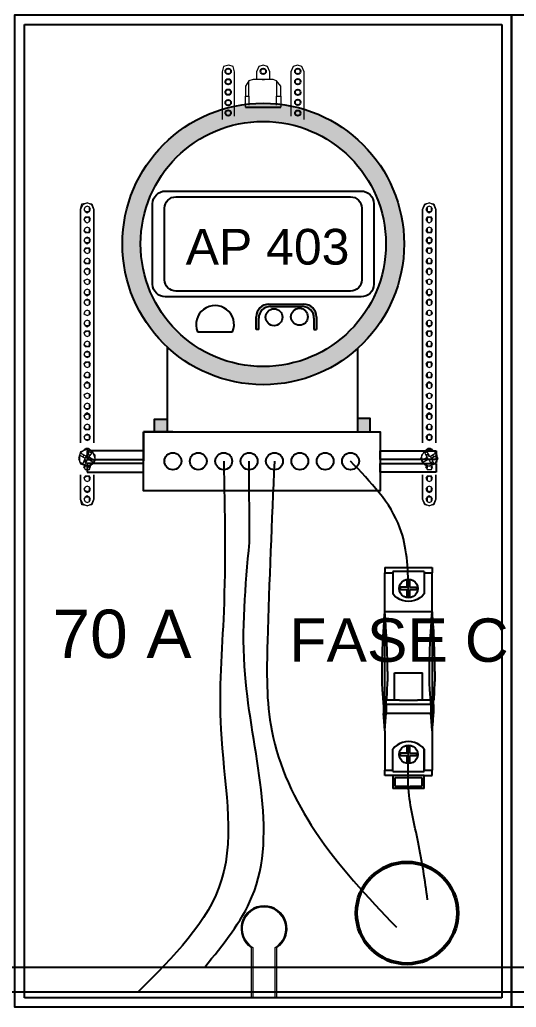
# Model space of a CAD drawing. Header units: millimetres. Extents: x 2991 to 3503, y 2795 to 2987.
# Drawn here: x 3365.52 to 3369.64, y 2879.85 to 2888.04 of the extents above; entities that cross this region are included whole.
import ezdxf

# ---------------------------------------------------------------- set-up
doc = ezdxf.new("R2010")
doc.units = ezdxf.units.MM
doc.linetypes.add('ACAD_ISO02W100', pattern=[15, 12, -3])
doc.layers.add('IND', color=7, linetype='Continuous', lineweight=13)
doc.layers.add('Pranchas', color=3, linetype='Continuous')
doc.styles.get("Standard").update_dxf_attribs({"font": ''})
doc.styles.get('Standard').set_extended_font_data('Arial')

msp = doc.modelspace()

# ---------------------------------------------------------------- hatches: boundary and pattern name
h = msp.add_hatch(color=256)
h.dxf.hatch_style = 1
h.paths.add_polyline_path([(3366.7425, 2884.7291), (3366.6373, 2884.7291), (3366.6373, 2884.624), (3366.7425, 2884.624)])
h.paths.add_polyline_path([(3368.4261, 2884.7328), (3368.3209, 2884.7328), (3368.3209, 2884.624), (3368.4261, 2884.624)])
h.paths.add_polyline_path([(3368.7061, 2886.1812, 1), (3366.3709, 2886.1812, 1)])
h.paths.add_polyline_path([(3366.5218, 2886.1812, -1), (3368.5552, 2886.1812, -1)], flags=16)
h.paths.add_polyline_path([(3368.4555, 2885.8473, -0.414214), (3368.3503, 2885.7422), (3366.7267, 2885.7422, -0.414214), (3366.6215, 2885.8473), (3366.6215, 2886.5151, -0.414214), (3366.7267, 2886.6203), (3368.3503, 2886.6203, -0.414214), (3368.4555, 2886.5151)], flags=0)
h.paths.add_polyline_path([(3368.3557, 2885.8837, -0.414214), (3368.262, 2885.7899), (3366.815, 2885.7899, -0.414214), (3366.7212, 2885.8837), (3366.7212, 2886.4788, -0.414214), (3366.815, 2886.5725), (3368.262, 2886.5725, -0.414214), (3368.3557, 2886.4788)], flags=0)
h.paths.add_polyline_path([(3367.9083, 2885.5773, -1), (3367.7681, 2885.5773, -1)], flags=0)
h.paths.add_polyline_path([(3367.698, 2885.5734, -1), (3367.5578, 2885.5734, -1)], flags=0)
h.paths.add_polyline_path([(3367.285, 2885.4535), (3366.9945, 2885.4535, -1.494135)], flags=0)
h = msp.add_hatch(color=256)
h.dxf.hatch_style = 1
h.paths.add_polyline_path([(3367.9797, 2885.5771, 0.414214), (3367.8746, 2885.6823), (3367.5858, 2885.6823, 0.414214), (3367.4806, 2885.5771), (3367.4806, 2885.472), (3367.5014, 2885.4719), (3367.5014, 2885.5665, -0.414214), (3367.5978, 2885.6629), (3367.8625, 2885.6629, -0.414214), (3367.9589, 2885.5665), (3367.9589, 2885.4719), (3367.9797, 2885.472)])

# ---------------------------------------------------------------- linework, layer by layer
for p, q in [((3365.5597, 2879.9282), (3365.5597, 2888.0017)), ((3365.5597, 2888.0017), (3367.5385, 2888.0017)), ((3367.5385, 2888.0017), (3369.5173, 2888.0017)), ((3369.5173, 2888.0017), (3369.5173, 2879.9282)), ((3367.3916, 2887.3151), (3367.6854, 2887.3151)), ((3367.5858, 2885.6823), (3367.8746, 2885.6823)), ((3367.5978, 2885.6629), (3367.8625, 2885.6629)), ((3367.4806, 2885.472), (3367.4806, 2885.5771)), ((3367.9797, 2885.5771), (3367.9797, 2885.472)), ((3367.5014, 2885.4719), (3367.5014, 2885.5665)), ((3367.9589, 2885.5665), (3367.9589, 2885.4719)), ((3366.9945, 2885.4535), (3367.285, 2885.4535)), ((3367.5014, 2885.4719), (3367.4806, 2885.472)), ((3367.9589, 2885.4719), (3367.9797, 2885.472)), ((3366.7425, 2885.327), (3366.7425, 2884.624)), ((3368.3209, 2885.3146), (3368.3209, 2884.624)), ((3366.79, 2884.624), (3366.5446, 2884.624)), ((3366.5446, 2884.624), (3366.5446, 2884.3812)), ((3366.5446, 2884.4638), (3366.08, 2884.4638)), ((3366.08, 2884.4638), (3366.08, 2884.3936)), ((3366.5446, 2884.3936), (3366.5446, 2884.4638)), ((3368.5079, 2884.4638), (3368.9725, 2884.4638)), ((3368.5079, 2884.3936), (3368.5079, 2884.4638)), ((3368.9725, 2884.4638), (3368.9725, 2884.3936)), ((3366.08, 2884.3936), (3366.08, 2884.3936)), ((3366.08, 2884.3936), (3366.5446, 2884.3936)), ((3366.5446, 2884.3586), (3366.08, 2884.3586)), ((3366.08, 2884.3586), (3366.08, 2884.2885)), ((3366.5446, 2884.2885), (3366.5446, 2884.3586)), ((3368.9725, 2884.3936), (3368.5079, 2884.3936)), ((3368.5079, 2884.3586), (3368.9725, 2884.3586)), ((3368.5079, 2884.2885), (3368.5079, 2884.3586)), ((3368.9725, 2884.3936), (3368.9725, 2884.3936)), ((3368.9725, 2884.3586), (3368.9725, 2884.2885)), ((3366.08, 2884.2885), (3366.08, 2884.2885)), ((3366.08, 2884.2885), (3366.5446, 2884.2885)), ((3368.9725, 2884.2885), (3368.5079, 2884.2885)), ((3368.9725, 2884.2885), (3368.9725, 2884.2885)), ((3368.5465, 2883.4972), (3368.5465, 2883.4535)), ((3368.5465, 2883.4972), (3368.9395, 2883.4972)), ((3368.5465, 2883.4535), (3368.612, 2883.4535)), ((3368.5465, 2883.1282), (3368.5465, 2883.4535)), ((3368.612, 2883.4644), (3368.612, 2883.4535)), ((3368.874, 2883.4644), (3368.612, 2883.4644)), ((3368.612, 2883.4535), (3368.612, 2883.2788)), ((3368.874, 2883.4644), (3368.874, 2883.4535)), ((3368.874, 2883.4535), (3368.9395, 2883.4535)), ((3368.874, 2883.4535), (3368.874, 2883.2788)), ((3368.9395, 2883.4972), (3368.9395, 2883.4535)), ((3368.9395, 2883.1282), (3368.9395, 2883.4535)), ((3368.6692, 2883.3423), (3368.6768, 2883.3607)), ((3368.6768, 2883.3607), (3368.6889, 2883.3765)), ((3368.6889, 2883.3765), (3368.7048, 2883.3887)), ((3368.7048, 2883.3887), (3368.7232, 2883.3963)), ((3368.7232, 2883.3963), (3368.743, 2883.3989)), ((3368.7321, 2883.388), (3368.7539, 2883.388)), ((3368.7321, 2883.3334), (3368.7321, 2883.388)), ((3368.743, 2883.3989), (3368.7628, 2883.3963)), ((3368.7539, 2883.3334), (3368.7539, 2883.388)), ((3368.7628, 2883.3963), (3368.7812, 2883.3887)), ((3368.7812, 2883.3887), (3368.797, 2883.3765)), ((3368.797, 2883.3765), (3368.8092, 2883.3607)), ((3368.8092, 2883.3607), (3368.8168, 2883.3423)), ((3368.629, 2883.2604), (3368.612, 2883.2788)), ((3368.6666, 2883.3225), (3368.6692, 2883.3423)), ((3368.6692, 2883.3027), (3368.6666, 2883.3225)), ((3368.6768, 2883.2843), (3368.6692, 2883.3027)), ((3368.6889, 2883.2685), (3368.6768, 2883.2843)), ((3368.6775, 2883.3116), (3368.6775, 2883.3334)), ((3368.7321, 2883.3334), (3368.6775, 2883.3334)), ((3368.7321, 2883.3116), (3368.6775, 2883.3116)), ((3368.7321, 2883.257), (3368.7321, 2883.3116)), ((3368.7539, 2883.3334), (3368.8085, 2883.3334)), ((3368.8085, 2883.3116), (3368.7539, 2883.3116)), ((3368.7539, 2883.257), (3368.7539, 2883.3116)), ((3368.8092, 2883.2843), (3368.797, 2883.2685)), ((3368.8085, 2883.3334), (3368.8085, 2883.3116)), ((3368.8168, 2883.3027), (3368.8092, 2883.2843)), ((3368.8168, 2883.3423), (3368.8194, 2883.3225)), ((3368.8194, 2883.3225), (3368.8168, 2883.3027)), ((3368.874, 2883.2788), (3368.857, 2883.2604)), ((3368.6485, 2883.2447), (3368.629, 2883.2604)), ((3368.6702, 2883.2322), (3368.6485, 2883.2447)), ((3368.6935, 2883.223), (3368.6702, 2883.2322)), ((3368.7048, 2883.2563), (3368.6889, 2883.2685)), ((3368.718, 2883.2174), (3368.6935, 2883.223)), ((3368.7232, 2883.2487), (3368.7048, 2883.2563)), ((3368.743, 2883.2155), (3368.718, 2883.2174)), ((3368.743, 2883.2461), (3368.7232, 2883.2487)), ((3368.7539, 2883.257), (3368.7321, 2883.257)), ((3368.7628, 2883.2487), (3368.743, 2883.2461)), ((3368.768, 2883.2174), (3368.743, 2883.2155)), ((3368.7812, 2883.2563), (3368.7628, 2883.2487)), ((3368.7924, 2883.223), (3368.768, 2883.2174)), ((3368.797, 2883.2685), (3368.7812, 2883.2563)), ((3368.8157, 2883.2322), (3368.7924, 2883.223)), ((3368.8374, 2883.2447), (3368.8157, 2883.2322)), ((3368.857, 2883.2604), (3368.8374, 2883.2447)), ((3368.5416, 2883.0685), (3368.5465, 2883.1282)), ((3368.9395, 2883.1282), (3368.5465, 2883.1282)), ((3368.5514, 2883.0685), (3368.5465, 2883.1282)), ((3368.5465, 2882.1412), (3368.5465, 2883.1282)), ((3368.9346, 2883.0685), (3368.9395, 2883.1282)), ((3368.9444, 2883.0685), (3368.9395, 2883.1282)), ((3368.9395, 2883.1282), (3368.9395, 2882.1412)), ((3368.5392, 2883.0373), (3368.5384, 2883.0251)), ((3368.5392, 2883.0373), (3368.5398, 2883.0471)), ((3368.5398, 2883.0471), (3368.5416, 2883.0685)), ((3368.5514, 2883.0685), (3368.5531, 2883.0467)), ((3368.5546, 2883.0251), (3368.5531, 2883.0467)), ((3368.9322, 2883.0373), (3368.9314, 2883.0251)), ((3368.9322, 2883.0373), (3368.9328, 2883.0471)), ((3368.9328, 2883.0471), (3368.9346, 2883.0685)), ((3368.9444, 2883.0685), (3368.9461, 2883.0467)), ((3368.9476, 2883.0251), (3368.9461, 2883.0467)), ((3368.5301, 2882.8826), (3368.5343, 2882.9649)), ((3368.5343, 2882.9649), (3368.5371, 2883.0058)), ((3368.5371, 2883.0058), (3368.5384, 2883.0251)), ((3368.5558, 2883.0058), (3368.5546, 2883.0251)), ((3368.5586, 2882.9649), (3368.5558, 2883.0058)), ((3368.5628, 2882.8826), (3368.5586, 2882.9649)), ((3368.9231, 2882.8826), (3368.9274, 2882.9649)), ((3368.9274, 2882.9649), (3368.9301, 2883.0058)), ((3368.9301, 2883.0058), (3368.9314, 2883.0251)), ((3368.9489, 2883.0058), (3368.9476, 2883.0251)), ((3368.9516, 2882.9649), (3368.9489, 2883.0058)), ((3368.9559, 2882.8826), (3368.9516, 2882.9649)), ((3368.5271, 2882.8001), (3368.5301, 2882.8826)), ((3368.5659, 2882.8001), (3368.5628, 2882.8826)), ((3368.9201, 2882.8001), (3368.9231, 2882.8826)), ((3368.9589, 2882.8001), (3368.9559, 2882.8826)), ((3368.5252, 2882.7174), (3368.5271, 2882.8001)), ((3368.5677, 2882.7174), (3368.5659, 2882.8001)), ((3368.9183, 2882.7174), (3368.9201, 2882.8001)), ((3368.9607, 2882.7174), (3368.9589, 2882.8001)), ((3368.5246, 2882.6347), (3368.5252, 2882.7174)), ((3368.5683, 2882.6347), (3368.5677, 2882.7174)), ((3368.9177, 2882.6347), (3368.9183, 2882.7174)), ((3368.9613, 2882.6347), (3368.9607, 2882.7174)), ((3368.5252, 2882.5519), (3368.5246, 2882.6347)), ((3368.5683, 2882.6347), (3368.5677, 2882.5519)), ((3368.6264, 2882.3962), (3368.6264, 2882.6239)), ((3368.6264, 2882.6239), (3368.8592, 2882.6239)), ((3368.8592, 2882.3962), (3368.8592, 2882.6239)), ((3368.9183, 2882.5519), (3368.9177, 2882.6347)), ((3368.9613, 2882.6347), (3368.9607, 2882.5519)), ((3368.5271, 2882.4692), (3368.5252, 2882.5519)), ((3368.5659, 2882.4692), (3368.5677, 2882.5519)), ((3368.9201, 2882.4692), (3368.9183, 2882.5519)), ((3368.9589, 2882.4692), (3368.9607, 2882.5519)), ((3368.5271, 2882.4692), (3368.5297, 2882.3962)), ((3368.5632, 2882.3962), (3368.5659, 2882.4692)), ((3368.9201, 2882.4692), (3368.9228, 2882.3962)), ((3368.9562, 2882.3962), (3368.9589, 2882.4692)), ((3368.5355, 2882.3962), (3368.5297, 2882.3962)), ((3368.5355, 2882.3605), (3368.5355, 2882.3962)), ((3368.5632, 2882.3962), (3368.5574, 2882.3962)), ((3368.5574, 2882.3605), (3368.5574, 2882.3962)), ((3368.6264, 2882.3962), (3368.5632, 2882.3962)), ((3368.6683, 2882.3962), (3368.6264, 2882.3962)), ((3368.6683, 2882.3962), (3368.8169, 2882.3962)), ((3368.8592, 2882.3962), (3368.8169, 2882.3962)), ((3368.9228, 2882.3962), (3368.8592, 2882.3962)), ((3368.9286, 2882.3962), (3368.9228, 2882.3962)), ((3368.9286, 2882.3605), (3368.9286, 2882.3962)), ((3368.9562, 2882.3962), (3368.9504, 2882.3962)), ((3368.9504, 2882.3605), (3368.9504, 2882.3962)), ((3368.5355, 2882.3605), (3368.5355, 2882.2873)), ((3368.9286, 2882.3605), (3368.5574, 2882.3605)), ((3368.5574, 2882.3605), (3368.5574, 2882.2873)), ((3368.9286, 2882.3605), (3368.9286, 2882.2873)), ((3368.9504, 2882.3605), (3368.9504, 2882.2873)), ((3368.5398, 2882.2226), (3368.5355, 2882.2873)), ((3368.5465, 2882.1412), (3368.5398, 2882.2226)), ((3368.5465, 2882.1412), (3368.5531, 2882.2226)), ((3368.5531, 2882.2226), (3368.5574, 2882.2873)), ((3368.9286, 2882.2873), (3368.5574, 2882.2873)), ((3368.9328, 2882.2226), (3368.9286, 2882.2873)), ((3368.9395, 2882.1412), (3368.9328, 2882.2226)), ((3368.9395, 2882.1412), (3368.9461, 2882.2226)), ((3368.9461, 2882.2226), (3368.9504, 2882.2873)), ((3368.5465, 2882.1412), (3368.5465, 2881.8159)), ((3368.9395, 2882.1412), (3368.9395, 2881.8159)), ((3368.718, 2882.052), (3368.6935, 2882.0464)), ((3368.743, 2882.0539), (3368.718, 2882.052)), ((3368.768, 2882.052), (3368.743, 2882.0539)), ((3368.7924, 2882.0464), (3368.768, 2882.052)), ((3368.629, 2882.009), (3368.612, 2881.9905)), ((3368.612, 2881.8159), (3368.612, 2881.9905)), ((3368.612, 2881.8159), (3368.612, 2881.9905)), ((3368.6485, 2882.0246), (3368.629, 2882.009)), ((3368.6702, 2882.0372), (3368.6485, 2882.0246)), ((3368.6666, 2881.9469), (3368.6692, 2881.9667)), ((3368.6692, 2881.9667), (3368.6768, 2881.9851)), ((3368.6935, 2882.0464), (3368.6702, 2882.0372)), ((3368.6768, 2881.9851), (3368.6889, 2882.0009)), ((3368.6889, 2882.0009), (3368.7048, 2882.0131)), ((3368.7048, 2882.0131), (3368.7232, 2882.0207)), ((3368.7232, 2882.0207), (3368.743, 2882.0233)), ((3368.7321, 2881.9578), (3368.7321, 2882.0124)), ((3368.7321, 2882.0124), (3368.7539, 2882.0124)), ((3368.743, 2882.0233), (3368.7628, 2882.0207)), ((3368.7539, 2881.9578), (3368.7539, 2882.0124)), ((3368.7628, 2882.0207), (3368.7812, 2882.0131)), ((3368.7812, 2882.0131), (3368.797, 2882.0009)), ((3368.8157, 2882.0372), (3368.7924, 2882.0464)), ((3368.797, 2882.0009), (3368.8092, 2881.9851)), ((3368.8092, 2881.9851), (3368.8168, 2881.9667)), ((3368.8374, 2882.0246), (3368.8157, 2882.0372)), ((3368.8168, 2881.9667), (3368.8194, 2881.9469)), ((3368.857, 2882.009), (3368.8374, 2882.0246)), ((3368.874, 2881.9905), (3368.857, 2882.009)), ((3368.874, 2881.9905), (3368.874, 2881.8159)), ((3368.874, 2881.8159), (3368.874, 2881.9905)), ((3368.6692, 2881.9271), (3368.6666, 2881.9469)), ((3368.6768, 2881.9087), (3368.6692, 2881.9271)), ((3368.6889, 2881.8928), (3368.6768, 2881.9087)), ((3368.6775, 2881.936), (3368.6775, 2881.9578)), ((3368.7321, 2881.9578), (3368.6775, 2881.9578)), ((3368.7321, 2881.936), (3368.6775, 2881.936)), ((3368.7048, 2881.8807), (3368.6889, 2881.8928)), ((3368.7321, 2881.8814), (3368.7321, 2881.936)), ((3368.7539, 2881.9578), (3368.8085, 2881.9578)), ((3368.8085, 2881.936), (3368.7539, 2881.936)), ((3368.7539, 2881.8814), (3368.7539, 2881.936)), ((3368.797, 2881.8928), (3368.7812, 2881.8807)), ((3368.8092, 2881.9087), (3368.797, 2881.8928)), ((3368.8085, 2881.9578), (3368.8085, 2881.936)), ((3368.8168, 2881.9271), (3368.8092, 2881.9087)), ((3368.8194, 2881.9469), (3368.8168, 2881.9271)), ((3368.5465, 2881.7722), (3368.5465, 2881.8159)), ((3368.5465, 2881.8159), (3368.612, 2881.8159)), ((3368.612, 2881.8049), (3368.612, 2881.8159)), ((3368.612, 2881.8049), (3368.874, 2881.8049)), ((3368.7232, 2881.8731), (3368.7048, 2881.8807)), ((3368.743, 2881.8705), (3368.7232, 2881.8731)), ((3368.7539, 2881.8814), (3368.7321, 2881.8814)), ((3368.7628, 2881.8731), (3368.743, 2881.8705)), ((3368.7812, 2881.8807), (3368.7628, 2881.8731)), ((3368.874, 2881.8159), (3368.9395, 2881.8159)), ((3368.874, 2881.8049), (3368.874, 2881.8159)), ((3368.9395, 2881.7722), (3368.9395, 2881.8159)), ((3368.612, 2881.7722), (3368.5465, 2881.7722)), ((3368.874, 2881.7722), (3368.612, 2881.7722)), ((3368.612, 2881.7722), (3368.612, 2881.663)), ((3368.6309, 2881.7532), (3368.6309, 2881.682)), ((3368.855, 2881.7532), (3368.6309, 2881.7532)), ((3368.855, 2881.682), (3368.855, 2881.7532)), ((3368.874, 2881.7722), (3368.9395, 2881.7722)), ((3368.874, 2881.663), (3368.874, 2881.7722)), ((3368.874, 2881.663), (3368.612, 2881.663)), ((3368.6309, 2881.682), (3368.7321, 2881.682)), ((3368.7324, 2881.6792), (3368.7321, 2881.682)), ((3368.7335, 2881.6765), (3368.7324, 2881.6792)), ((3368.7353, 2881.6743), (3368.7335, 2881.6765)), ((3368.7375, 2881.6725), (3368.7353, 2881.6743)), ((3368.7401, 2881.6714), (3368.7375, 2881.6725)), ((3368.743, 2881.6711), (3368.7401, 2881.6714)), ((3368.7458, 2881.6714), (3368.743, 2881.6711)), ((3368.7484, 2881.6725), (3368.7458, 2881.6714)), ((3368.7507, 2881.6743), (3368.7484, 2881.6725)), ((3368.7524, 2881.6765), (3368.7507, 2881.6743)), ((3368.7535, 2881.6792), (3368.7524, 2881.6765)), ((3368.7539, 2881.682), (3368.7535, 2881.6792)), ((3368.7539, 2881.682), (3368.855, 2881.682)), ((3369.5173, 2879.9282), (3365.5597, 2879.9282))]:
    msp.add_line(p, q)
at = {"color": 5}
for p, q in [((3367.4244, 2883.7046), (3367.421, 2884.3785)), ((3365.323, 2880.1818), (3371.0937, 2880.1818))]:
    msp.add_line(p, q, dxfattribs=at)
at = {"color": 1}
msp.add_line((3364.6918, 2879.9761), (3370.6221, 2879.9761), dxfattribs=at)
for points in [[(3369.5964, 2888.0809), (3369.5964, 2879.849), (3365.4805, 2879.849), (3365.4805, 2888.0809)], [(3373.7124, 2888.0809), (3373.7124, 2879.849), (3369.5964, 2879.849), (3369.5964, 2888.0809)], [(3366.7425, 2884.624), (3366.6373, 2884.624), (3366.6373, 2884.7291), (3366.7425, 2884.7291)], [(3368.3209, 2884.624), (3368.4261, 2884.624), (3368.4261, 2884.7328), (3368.3209, 2884.7328)], [(3366.5446, 2884.624), (3368.5079, 2884.624), (3368.5079, 2884.1331), (3366.5446, 2884.1331)]]:
    msp.add_lwpolyline(points, close=True)
at = {"color": 0, "lineweight": 18}
for points in [[(3367.2998, 2887.2417), (3367.2998, 2887.6089), (3367.2906, 2887.6548), (3367.2539, 2887.664), (3367.208, 2887.6548), (3367.1988, 2887.6089), (3367.1988, 2887.2142)], [(3367.5936, 2887.5446), (3367.5936, 2887.6089), (3367.5752, 2887.6548), (3367.5385, 2887.664), (3367.5018, 2887.6548), (3367.4834, 2887.6089), (3367.4834, 2887.5446)], [(3367.8782, 2887.2142), (3367.8782, 2887.6089), (3367.8598, 2887.6548), (3367.8231, 2887.664), (3367.7864, 2887.6548), (3367.768, 2887.6089), (3367.768, 2887.2417)], [(3367.6486, 2887.5355), (3367.6211, 2887.5446), (3367.4559, 2887.5446), (3367.4191, 2887.5355)], [(3367.4191, 2887.4069), (3367.4191, 2887.5355), (3367.3916, 2887.4896), (3367.3916, 2887.4069)], [(3367.6854, 2887.4069), (3367.6854, 2887.4896), (3367.6486, 2887.5355), (3367.6486, 2887.4069)], [(3367.3916, 2887.3151), (3367.3916, 2887.4069), (3367.4191, 2887.4069), (3367.4191, 2887.3335)], [(3367.6486, 2887.3335), (3367.6486, 2887.4069), (3367.6854, 2887.4069), (3367.6854, 2887.3151)], [(3366.0249, 2884.4485), (3366.0157, 2884.4304)], [(3366.0433, 2884.4119), (3366.0524, 2884.4304)], [(3366.0524, 2884.4762), (3366.0616, 2884.4762), (3366.0616, 2884.4854)], [(3366.1075, 2884.4669), (3366.0892, 2884.4854), (3366.0708, 2884.4854), (3366.0524, 2884.4669)], [(3366.0892, 2884.4762), (3366.0983, 2884.4762), (3366.0983, 2884.4854)], [(3366.0983, 2884.4304), (3366.0892, 2884.4395)], [(3366.0983, 2884.4762), (3366.1075, 2884.4762)], [(3368.9428, 2884.4669), (3368.9245, 2884.4854), (3368.9061, 2884.4854), (3368.8877, 2884.4669)], [(3368.9061, 2884.4395), (3368.8877, 2884.4304)], [(3368.8969, 2884.4854), (3368.8969, 2884.4762), (3368.9061, 2884.4762)], [(3368.9153, 2884.4211), (3368.9061, 2884.4211), (3368.9061, 2884.4304), (3368.9153, 2884.4395)], [(3368.9428, 2884.4762), (3368.9336, 2884.4762), (3368.9336, 2884.4854)], [(3368.9428, 2884.4304), (3368.952, 2884.4119)], [(3368.9796, 2884.4304), (3368.9704, 2884.4485)], [(3366.0524, 2884.3753), (3366.0708, 2884.3661)], [(3366.0708, 2884.4211), (3366.0616, 2884.4027)], [(3366.0616, 2884.3936), (3366.0708, 2884.3845), (3366.0616, 2884.3753), (3366.0616, 2884.3845), (3366.0616, 2884.3753)], [(3366.0892, 2884.3936), (3366.0983, 2884.4119)], [(3366.1075, 2884.4027), (3366.0983, 2884.3845)], [(3366.1351, 2884.3661), (3366.1442, 2884.3845)], [(3368.851, 2884.3845), (3368.8602, 2884.3661)], [(3368.8877, 2884.3845), (3368.8786, 2884.4027)], [(3368.8969, 2884.4119), (3368.9061, 2884.3936)], [(3368.9336, 2884.4027), (3368.9245, 2884.4211)], [(3368.9245, 2884.3661), (3368.9428, 2884.3753)], [(3366.0616, 2884.3386), (3366.0524, 2884.3386), (3366.0616, 2884.311), (3366.0983, 2884.311), (3366.1075, 2884.3386)], [(3366.0983, 2884.3202), (3366.0892, 2884.3386)], [(3366.1075, 2884.3202), (3366.0983, 2884.3386)], [(3368.8877, 2884.3202), (3368.8969, 2884.3386), (3368.8969, 2884.3202)], [(3368.8969, 2884.3386), (3368.8877, 2884.3386), (3368.8969, 2884.311), (3368.9336, 2884.311), (3368.9428, 2884.3386)], [(3368.9336, 2884.3202), (3368.9336, 2884.3386), (3368.9428, 2884.3202)]]:
    msp.add_lwpolyline(points, dxfattribs=at)
for points in [[(3367.5293, 2887.5446), (3367.5477, 2887.5446)], [(3366.1351, 2886.468), (3366.1351, 2884.5312), (3366.1351, 2886.468), (3366.1167, 2886.5047), (3366.08, 2886.5231), (3366.0433, 2886.5047), (3366.0249, 2886.468), (3366.0341, 2886.5139), (3366.08, 2886.5231), (3366.1167, 2886.5139)], [(3366.1075, 2886.468), (3366.0983, 2886.4863), (3366.08, 2886.4955), (3366.0616, 2886.4863), (3366.0524, 2886.468), (3366.0616, 2886.4496), (3366.08, 2886.4404), (3366.0983, 2886.4496)], [(3366.0983, 2886.468), (3366.0983, 2886.4863), (3366.08, 2886.4955), (3366.0616, 2886.4863), (3366.0524, 2886.468), (3366.0616, 2886.4496), (3366.0983, 2886.4496)], [(3368.8602, 2886.468), (3368.8786, 2886.5139), (3368.9153, 2886.5231), (3368.952, 2886.5139), (3368.9704, 2886.468), (3368.952, 2886.5047), (3368.9153, 2886.5231), (3368.8786, 2886.5047)], [(3368.9428, 2886.468), (3368.9336, 2886.4863), (3368.9153, 2886.4955), (3368.8969, 2886.4863), (3368.8877, 2886.468), (3368.8969, 2886.4496), (3368.9153, 2886.4404), (3368.9336, 2886.4496)], [(3368.9336, 2886.468), (3368.9336, 2886.4863), (3368.9153, 2886.4955), (3368.8969, 2886.4863), (3368.8969, 2886.4496), (3368.9336, 2886.4496)], [(3366.0249, 2884.5312), (3366.0249, 2886.468)], [(3366.1075, 2886.3854), (3366.0983, 2886.4037), (3366.0616, 2886.4037), (3366.0524, 2886.3854), (3366.0616, 2886.367), (3366.08, 2886.3578), (3366.0983, 2886.367)], [(3366.0983, 2886.3854), (3366.0983, 2886.3945), (3366.08, 2886.4037), (3366.0616, 2886.3945), (3366.0524, 2886.3854), (3366.0616, 2886.367), (3366.08, 2886.3578), (3366.0983, 2886.367)], [(3368.8602, 2884.5312), (3368.8602, 2886.468)], [(3368.9428, 2886.3854), (3368.9336, 2886.4037), (3368.8969, 2886.4037), (3368.8877, 2886.3854), (3368.8969, 2886.367), (3368.9153, 2886.3578), (3368.9336, 2886.367)], [(3368.9336, 2886.3854), (3368.9336, 2886.3945), (3368.9153, 2886.4037), (3368.8969, 2886.3945), (3368.8969, 2886.367), (3368.9153, 2886.3578), (3368.9336, 2886.367)], [(3368.9704, 2886.468), (3368.9704, 2884.5312)], [(3366.1075, 2886.2936), (3366.0983, 2886.3119), (3366.08, 2886.3211), (3366.0616, 2886.3119), (3366.0524, 2886.2936), (3366.0616, 2886.2752), (3366.0983, 2886.2752)], [(3366.0983, 2886.2936), (3366.0983, 2886.3119), (3366.08, 2886.3211), (3366.0616, 2886.3119), (3366.0524, 2886.2936), (3366.0616, 2886.2844), (3366.08, 2886.2752), (3366.0983, 2886.2844)], [(3368.9428, 2886.2936), (3368.9336, 2886.3119), (3368.9153, 2886.3211), (3368.8969, 2886.3119), (3368.8877, 2886.2936), (3368.8969, 2886.2752), (3368.9336, 2886.2752)], [(3368.9336, 2886.2936), (3368.9336, 2886.3119), (3368.9153, 2886.3211), (3368.8969, 2886.3119), (3368.8969, 2886.2844), (3368.9153, 2886.2752), (3368.9336, 2886.2844)], [(3366.1075, 2886.2109), (3366.0983, 2886.2293), (3366.08, 2886.2385), (3366.0616, 2886.2293), (3366.0524, 2886.2109), (3366.0616, 2886.1926), (3366.08, 2886.1834), (3366.0983, 2886.1926)], [(3366.0983, 2886.2109), (3366.0983, 2886.2293), (3366.0616, 2886.2293), (3366.0524, 2886.2109), (3366.0616, 2886.1926), (3366.0983, 2886.1926)], [(3368.9428, 2886.2109), (3368.9336, 2886.2293), (3368.9153, 2886.2385), (3368.8969, 2886.2293), (3368.8877, 2886.2109), (3368.8969, 2886.1926), (3368.9153, 2886.1834), (3368.9336, 2886.1926)], [(3368.9336, 2886.2109), (3368.9336, 2886.2293), (3368.8969, 2886.2293), (3368.8969, 2886.1926), (3368.9336, 2886.1926)], [(3366.1075, 2886.1283), (3366.0983, 2886.1467), (3366.0616, 2886.1467), (3366.0524, 2886.1283), (3366.0616, 2886.1099), (3366.08, 2886.1008), (3366.0983, 2886.1099)], [(3366.0983, 2886.1283), (3366.0983, 2886.1375), (3366.08, 2886.1467), (3366.0616, 2886.1375), (3366.0524, 2886.1283), (3366.0616, 2886.1099), (3366.08, 2886.1008), (3366.0983, 2886.1099)], [(3368.9428, 2886.1283), (3368.9336, 2886.1467), (3368.8969, 2886.1467), (3368.8877, 2886.1283), (3368.8969, 2886.1099), (3368.9153, 2886.1008), (3368.9336, 2886.1099)], [(3368.9336, 2886.1283), (3368.9336, 2886.1375), (3368.9153, 2886.1467), (3368.8969, 2886.1375), (3368.8969, 2886.1099), (3368.9153, 2886.1008), (3368.9336, 2886.1099)], [(3366.0983, 2886.0366), (3366.0983, 2886.055), (3366.08, 2886.064), (3366.0616, 2886.055), (3366.0524, 2886.0366), (3366.0616, 2886.0273), (3366.08, 2886.0181), (3366.0983, 2886.0273)], [(3366.1075, 2886.0366), (3366.0983, 2886.055), (3366.08, 2886.064), (3366.0616, 2886.055), (3366.0524, 2886.0366), (3366.0616, 2886.0181), (3366.0983, 2886.0181)], [(3368.9428, 2886.0366), (3368.9336, 2886.055), (3368.9153, 2886.064), (3368.8969, 2886.055), (3368.8877, 2886.0366), (3368.8969, 2886.0181), (3368.9336, 2886.0181)], [(3368.9336, 2886.0366), (3368.9336, 2886.055), (3368.9153, 2886.064), (3368.8969, 2886.055), (3368.8969, 2886.0273), (3368.9153, 2886.0181), (3368.9336, 2886.0273)], [(3366.1075, 2885.954), (3366.0983, 2885.9722), (3366.08, 2885.9815), (3366.0616, 2885.9722), (3366.0524, 2885.954), (3366.0616, 2885.9356), (3366.08, 2885.9264), (3366.0983, 2885.9356)], [(3368.9428, 2885.954), (3368.9336, 2885.9722), (3368.9153, 2885.9815), (3368.8969, 2885.9722), (3368.8877, 2885.954), (3368.8969, 2885.9356), (3368.9153, 2885.9264), (3368.9336, 2885.9356)], [(3366.0983, 2885.954), (3366.0983, 2885.9722), (3366.0616, 2885.9722), (3366.0524, 2885.954), (3366.0616, 2885.9356), (3366.08, 2885.9264), (3366.0983, 2885.9356)], [(3368.9336, 2885.954), (3368.9336, 2885.9722), (3368.8969, 2885.9722), (3368.8969, 2885.9356), (3368.9153, 2885.9264), (3368.9336, 2885.9356)], [(3366.1075, 2885.8713), (3366.0983, 2885.8805), (3366.08, 2885.8897), (3366.0616, 2885.8805), (3366.0524, 2885.8713), (3366.0616, 2885.853), (3366.08, 2885.8438), (3366.0983, 2885.853)], [(3366.0983, 2885.8713), (3366.0983, 2885.8805), (3366.08, 2885.8897), (3366.0616, 2885.8805), (3366.0524, 2885.8713), (3366.0616, 2885.853), (3366.08, 2885.8438), (3366.0983, 2885.853)], [(3368.9428, 2885.8713), (3368.9336, 2885.8805), (3368.9153, 2885.8897), (3368.8969, 2885.8805), (3368.8877, 2885.8713), (3368.8969, 2885.853), (3368.9153, 2885.8438), (3368.9336, 2885.853)], [(3368.9336, 2885.8713), (3368.9336, 2885.8805), (3368.9153, 2885.8897), (3368.8969, 2885.8805), (3368.8969, 2885.853), (3368.9153, 2885.8438), (3368.9336, 2885.853)], [(3366.1075, 2885.7795), (3366.0983, 2885.7979), (3366.08, 2885.8071), (3366.0616, 2885.7979), (3366.0524, 2885.7795), (3366.0616, 2885.7612), (3366.08, 2885.752), (3366.0983, 2885.7612)], [(3366.0983, 2885.7795), (3366.0983, 2885.7979), (3366.08, 2885.8071), (3366.0616, 2885.7979), (3366.0524, 2885.7795), (3366.0616, 2885.7612), (3366.0983, 2885.7612)], [(3368.9428, 2885.7795), (3368.9336, 2885.7979), (3368.9153, 2885.8071), (3368.8969, 2885.7979), (3368.8877, 2885.7795), (3368.8969, 2885.7612), (3368.9153, 2885.752), (3368.9336, 2885.7612)], [(3368.9336, 2885.7795), (3368.9336, 2885.7979), (3368.9153, 2885.8071), (3368.8969, 2885.7979), (3368.8969, 2885.7612), (3368.9336, 2885.7612)], [(3366.1075, 2885.6969), (3366.0983, 2885.7153), (3366.08, 2885.7245), (3366.0616, 2885.7153), (3366.0524, 2885.6969), (3366.0616, 2885.6785), (3366.08, 2885.6694), (3366.0983, 2885.6785)], [(3366.0983, 2885.6969), (3366.0983, 2885.7153), (3366.0616, 2885.7153), (3366.0524, 2885.6969), (3366.0616, 2885.6785), (3366.08, 2885.6694), (3366.0983, 2885.6785)], [(3368.9428, 2885.6969), (3368.9336, 2885.7153), (3368.9153, 2885.7245), (3368.8969, 2885.7153), (3368.8877, 2885.6969), (3368.8969, 2885.6785), (3368.9153, 2885.6694), (3368.9336, 2885.6785)], [(3368.9336, 2885.6969), (3368.9336, 2885.7153), (3368.8969, 2885.7153), (3368.8969, 2885.6785), (3368.9153, 2885.6694), (3368.9336, 2885.6785)], [(3366.0983, 2885.6051), (3366.0983, 2885.6235), (3366.08, 2885.6326), (3366.0616, 2885.6235), (3366.0524, 2885.6051), (3366.0616, 2885.5959), (3366.08, 2885.5867), (3366.0983, 2885.5959)], [(3366.1075, 2885.6051), (3366.0983, 2885.6235), (3366.08, 2885.6326), (3366.0616, 2885.6235), (3366.0524, 2885.6051), (3366.0616, 2885.5959), (3366.08, 2885.5867), (3366.0983, 2885.5959)], [(3368.9428, 2885.6051), (3368.9336, 2885.6235), (3368.9153, 2885.6326), (3368.8969, 2885.6235), (3368.8877, 2885.6051), (3368.8969, 2885.5959), (3368.9153, 2885.5867), (3368.9336, 2885.5959)], [(3368.9336, 2885.6051), (3368.9336, 2885.6235), (3368.9153, 2885.6326), (3368.8969, 2885.6235), (3368.8969, 2885.5959), (3368.9153, 2885.5867), (3368.9336, 2885.5959)], [(3366.0983, 2885.5225), (3366.0983, 2885.5408), (3366.08, 2885.55), (3366.0616, 2885.5408), (3366.0524, 2885.5225), (3366.0616, 2885.5041), (3366.0983, 2885.5041)], [(3366.1075, 2885.5225), (3366.0983, 2885.5408), (3366.08, 2885.55), (3366.0616, 2885.5408), (3366.0524, 2885.5225), (3366.0616, 2885.5041), (3366.08, 2885.4949), (3366.0983, 2885.5041)], [(3368.9428, 2885.5225), (3368.9336, 2885.5408), (3368.9153, 2885.55), (3368.8969, 2885.5408), (3368.8877, 2885.5225), (3368.8969, 2885.5041), (3368.9153, 2885.4949), (3368.9336, 2885.5041)], [(3368.9336, 2885.5225), (3368.9336, 2885.5408), (3368.9153, 2885.55), (3368.8969, 2885.5408), (3368.8969, 2885.5041), (3368.9336, 2885.5041)], [(3366.0983, 2885.4399), (3366.0983, 2885.449), (3366.08, 2885.4582), (3366.0616, 2885.449), (3366.0524, 2885.4399), (3366.0616, 2885.4215), (3366.08, 2885.4123), (3366.0983, 2885.4215)], [(3366.1075, 2885.4399), (3366.0983, 2885.4582), (3366.0616, 2885.4582), (3366.0524, 2885.4399), (3366.0616, 2885.4215), (3366.08, 2885.4123), (3366.0983, 2885.4215)], [(3368.9428, 2885.4399), (3368.9336, 2885.4582), (3368.8969, 2885.4582), (3368.8877, 2885.4399), (3368.8969, 2885.4215), (3368.9153, 2885.4123), (3368.9336, 2885.4215)], [(3368.9336, 2885.4399), (3368.9336, 2885.449), (3368.9153, 2885.4582), (3368.8969, 2885.449), (3368.8969, 2885.4215), (3368.9153, 2885.4123), (3368.9336, 2885.4215)], [(3366.0983, 2885.348), (3366.0983, 2885.3664), (3366.08, 2885.3756), (3366.0616, 2885.3664), (3366.0524, 2885.348), (3366.0616, 2885.3389), (3366.08, 2885.3297), (3366.0983, 2885.3389)], [(3366.1075, 2885.348), (3366.0983, 2885.3664), (3366.08, 2885.3756), (3366.0616, 2885.3664), (3366.0524, 2885.348), (3366.0616, 2885.3297), (3366.0983, 2885.3297)], [(3368.9428, 2885.348), (3368.9336, 2885.3664), (3368.9153, 2885.3756), (3368.8969, 2885.3664), (3368.8877, 2885.348), (3368.8969, 2885.3297), (3368.9336, 2885.3297)], [(3368.9336, 2885.348), (3368.9336, 2885.3664), (3368.9153, 2885.3756), (3368.8969, 2885.3664), (3368.8969, 2885.3389), (3368.9153, 2885.3297), (3368.9336, 2885.3389)], [(3366.1075, 2885.2654), (3366.0983, 2885.2838), (3366.08, 2885.293), (3366.0616, 2885.2838), (3366.0524, 2885.2654), (3366.0616, 2885.2471), (3366.08, 2885.238), (3366.0983, 2885.2471)], [(3366.0983, 2885.2654), (3366.0983, 2885.2838), (3366.0616, 2885.2838), (3366.0524, 2885.2654), (3366.0616, 2885.2471), (3366.0983, 2885.2471)], [(3368.9428, 2885.2654), (3368.9336, 2885.2838), (3368.9153, 2885.293), (3368.8969, 2885.2838), (3368.8877, 2885.2654), (3368.8969, 2885.2471), (3368.9153, 2885.238), (3368.9336, 2885.2471)], [(3368.9336, 2885.2654), (3368.9336, 2885.2838), (3368.8969, 2885.2838), (3368.8969, 2885.2471), (3368.9336, 2885.2471)], [(3366.0983, 2885.183), (3366.0983, 2885.1922), (3366.08, 2885.2013), (3366.0616, 2885.1922), (3366.0524, 2885.183), (3366.0616, 2885.1646), (3366.08, 2885.1554), (3366.0983, 2885.1646)], [(3366.1075, 2885.183), (3366.0983, 2885.2013), (3366.0616, 2885.2013), (3366.0524, 2885.183), (3366.0616, 2885.1646), (3366.08, 2885.1554), (3366.0983, 2885.1646)], [(3368.9428, 2885.183), (3368.9336, 2885.2013), (3368.8969, 2885.2013), (3368.8877, 2885.183), (3368.8969, 2885.1646), (3368.9153, 2885.1554), (3368.9336, 2885.1646)], [(3368.9336, 2885.183), (3368.9336, 2885.1922), (3368.9153, 2885.2013), (3368.8969, 2885.1922), (3368.8969, 2885.1646), (3368.9153, 2885.1554), (3368.9336, 2885.1646)], [(3366.1075, 2885.0912), (3366.0983, 2885.1095), (3366.08, 2885.1187), (3366.0616, 2885.1095), (3366.0524, 2885.0912), (3366.0616, 2885.0728), (3366.0983, 2885.0728)], [(3366.0983, 2885.0912), (3366.0983, 2885.1095), (3366.08, 2885.1187), (3366.0616, 2885.1095), (3366.0524, 2885.0912), (3366.0616, 2885.082), (3366.08, 2885.0728), (3366.0983, 2885.082)], [(3368.9428, 2885.0912), (3368.9336, 2885.1095), (3368.9153, 2885.1187), (3368.8969, 2885.1095), (3368.8877, 2885.0912), (3368.8969, 2885.0728), (3368.9336, 2885.0728)], [(3368.9336, 2885.0912), (3368.9336, 2885.1095), (3368.9153, 2885.1187), (3368.8969, 2885.1095), (3368.8969, 2885.082), (3368.9153, 2885.0728), (3368.9336, 2885.082)], [(3366.1075, 2885.0086), (3366.0983, 2885.0269), (3366.08, 2885.0361), (3366.0616, 2885.0269), (3366.0524, 2885.0086), (3366.0616, 2884.9902), (3366.08, 2884.981), (3366.0983, 2884.9902)], [(3366.0983, 2885.0086), (3366.0983, 2885.0269), (3366.0616, 2885.0269), (3366.0524, 2885.0086), (3366.0616, 2884.9902), (3366.08, 2884.981), (3366.0983, 2884.9902)], [(3368.9428, 2885.0086), (3368.9336, 2885.0269), (3368.9153, 2885.0361), (3368.8969, 2885.0269), (3368.8877, 2885.0086), (3368.8969, 2884.9902), (3368.9153, 2884.981), (3368.9336, 2884.9902)], [(3368.9336, 2885.0086), (3368.9336, 2885.0269), (3368.8969, 2885.0269), (3368.8969, 2884.9902), (3368.9153, 2884.981), (3368.9336, 2884.9902)], [(3366.0983, 2884.9259), (3366.0983, 2884.9351), (3366.08, 2884.9443), (3366.0616, 2884.9351), (3366.0524, 2884.9259), (3366.0616, 2884.9076), (3366.08, 2884.8984), (3366.0983, 2884.9076)], [(3366.1075, 2884.9259), (3366.0983, 2884.9351), (3366.08, 2884.9443), (3366.0616, 2884.9351), (3366.0524, 2884.9259), (3366.0616, 2884.9076), (3366.08, 2884.8984), (3366.0983, 2884.9076)], [(3368.9428, 2884.9259), (3368.9336, 2884.9351), (3368.9153, 2884.9443), (3368.8969, 2884.9351), (3368.8877, 2884.9259), (3368.8969, 2884.9076), (3368.9153, 2884.8984), (3368.9336, 2884.9076)], [(3368.9336, 2884.9259), (3368.9336, 2884.9351), (3368.9153, 2884.9443), (3368.8969, 2884.9351), (3368.8969, 2884.9076), (3368.9153, 2884.8984), (3368.9336, 2884.9076)], [(3366.0983, 2884.8341), (3366.0983, 2884.8525), (3366.08, 2884.8617), (3366.0616, 2884.8525), (3366.0524, 2884.8341), (3366.0616, 2884.8158), (3366.0983, 2884.8158)], [(3366.1075, 2884.8341), (3366.0983, 2884.8525), (3366.08, 2884.8617), (3366.0616, 2884.8525), (3366.0524, 2884.8341), (3366.0616, 2884.8158), (3366.08, 2884.8066), (3366.0983, 2884.8158)], [(3368.9428, 2884.8341), (3368.9336, 2884.8525), (3368.9153, 2884.8617), (3368.8969, 2884.8525), (3368.8877, 2884.8341), (3368.8969, 2884.8158), (3368.9153, 2884.8066), (3368.9336, 2884.8158)], [(3368.9336, 2884.8341), (3368.9336, 2884.8525), (3368.9153, 2884.8617), (3368.8969, 2884.8525), (3368.8969, 2884.8158), (3368.9336, 2884.8158)], [(3366.1075, 2884.7515), (3366.0983, 2884.7699), (3366.08, 2884.779), (3366.0616, 2884.7699), (3366.0524, 2884.7515), (3366.0616, 2884.7331), (3366.08, 2884.724), (3366.0983, 2884.7331)], [(3366.0983, 2884.7515), (3366.0983, 2884.7607), (3366.08, 2884.7699), (3366.0616, 2884.7607), (3366.0524, 2884.7515), (3366.0616, 2884.7331), (3366.08, 2884.724), (3366.0983, 2884.7331)], [(3368.9428, 2884.7515), (3368.9336, 2884.7699), (3368.9153, 2884.779), (3368.8969, 2884.7699), (3368.8877, 2884.7515), (3368.8969, 2884.7331), (3368.9153, 2884.724), (3368.9336, 2884.7331)], [(3368.9336, 2884.7515), (3368.9336, 2884.7607), (3368.9153, 2884.7699), (3368.8969, 2884.7607), (3368.8969, 2884.7331), (3368.9153, 2884.724), (3368.9336, 2884.7331)], [(3366.1075, 2884.6597), (3366.0983, 2884.6781), (3366.08, 2884.6872), (3366.0616, 2884.6781), (3366.0524, 2884.6597), (3366.0616, 2884.6413), (3366.0983, 2884.6413)], [(3366.0983, 2884.6597), (3366.0983, 2884.6781), (3366.08, 2884.6872), (3366.0616, 2884.6781), (3366.0524, 2884.6597), (3366.0616, 2884.6505), (3366.08, 2884.6413), (3366.0983, 2884.6505)], [(3368.9428, 2884.6597), (3368.9336, 2884.6781), (3368.9153, 2884.6872), (3368.8969, 2884.6781), (3368.8877, 2884.6597), (3368.8969, 2884.6413), (3368.9336, 2884.6413)], [(3368.9336, 2884.6597), (3368.9336, 2884.6781), (3368.9153, 2884.6872), (3368.8969, 2884.6781), (3368.8969, 2884.6505), (3368.9153, 2884.6413), (3368.9336, 2884.6505)], [(3366.1075, 2884.5771), (3366.0983, 2884.5954), (3366.08, 2884.6046), (3366.0616, 2884.5954), (3366.0524, 2884.5771), (3366.0616, 2884.5587), (3366.08, 2884.5495), (3366.0983, 2884.5587)], [(3366.0983, 2884.5771), (3366.0983, 2884.5954), (3366.0616, 2884.5954), (3366.0524, 2884.5771), (3366.0616, 2884.5587), (3366.0983, 2884.5587)], [(3368.9428, 2884.5771), (3368.9336, 2884.5954), (3368.9153, 2884.6046), (3368.8969, 2884.5954), (3368.8877, 2884.5771), (3368.8969, 2884.5587), (3368.9153, 2884.5495), (3368.9336, 2884.5587)], [(3368.9336, 2884.5771), (3368.9336, 2884.5954), (3368.8969, 2884.5954), (3368.8969, 2884.5587), (3368.9336, 2884.5587)], [(3366.1442, 2884.4027), (3366.1259, 2884.4577), (3366.08, 2884.4762), (3366.0249, 2884.4577), (3366.0065, 2884.4027), (3366.0249, 2884.3569), (3366.08, 2884.3386), (3366.1259, 2884.3569)], [(3366.08, 2884.3936), (3366.0616, 2884.3477), (3366.0433, 2884.3569), (3366.0616, 2884.4027), (3366.0157, 2884.4304), (3366.0157, 2884.3753), (3366.0524, 2884.3477), (3366.0983, 2884.3386), (3366.1351, 2884.3661), (3366.0892, 2884.3936)], [(3366.0983, 2884.4119), (3366.1442, 2884.3845), (3366.1442, 2884.4304), (3366.1075, 2884.4669), (3366.0616, 2884.4762), (3366.0249, 2884.4485), (3366.0708, 2884.4211), (3366.0983, 2884.4577), (3366.1167, 2884.4485), (3366.0892, 2884.4119)], [(3368.9887, 2884.4027), (3368.9612, 2884.4577), (3368.9153, 2884.4762), (3368.8694, 2884.4577), (3368.8418, 2884.4027), (3368.8694, 2884.3569), (3368.9153, 2884.3386), (3368.9612, 2884.3569)], [(3368.851, 2884.3845), (3368.8969, 2884.4119), (3368.8786, 2884.4485), (3368.8969, 2884.4577), (3368.9153, 2884.4211), (3368.9245, 2884.4211), (3368.9704, 2884.4485), (3368.9336, 2884.4762), (3368.8877, 2884.4669), (3368.851, 2884.4304)], [(3368.9061, 2884.3936), (3368.8602, 2884.3661), (3368.8969, 2884.3386), (3368.9428, 2884.3477), (3368.9796, 2884.3753), (3368.9796, 2884.4304), (3368.9336, 2884.4027), (3368.952, 2884.3569), (3368.9336, 2884.3477), (3368.9153, 2884.3936)], [(3368.9153, 2884.4304), (3368.9061, 2884.4304)], [(3366.0249, 2884.0631), (3366.0249, 2884.2651)], [(3366.0524, 2884.3202), (3366.0616, 2884.3386)], [(3366.1351, 2884.2651), (3366.1351, 2884.0631)], [(3368.8602, 2884.0631), (3368.8602, 2884.2651)], [(3368.9704, 2884.0631), (3368.952, 2884.0172), (3368.9153, 2884.0081), (3368.8786, 2884.0172), (3368.8602, 2884.0631), (3368.8786, 2884.0264), (3368.9153, 2884.0081), (3368.952, 2884.0264), (3368.9704, 2884.0631), (3368.9704, 2884.2651)], [(3366.1075, 2884.2376), (3366.0983, 2884.2559), (3366.0616, 2884.2559), (3366.0524, 2884.2376), (3366.0616, 2884.2192), (3366.08, 2884.21), (3366.0983, 2884.2192)], [(3366.0983, 2884.2376), (3366.0983, 2884.2468), (3366.08, 2884.2559), (3366.0616, 2884.2468), (3366.0524, 2884.2376), (3366.0616, 2884.2192), (3366.08, 2884.21), (3366.0983, 2884.2192)], [(3368.9428, 2884.2376), (3368.9336, 2884.2559), (3368.8969, 2884.2559), (3368.8877, 2884.2376), (3368.8969, 2884.2192), (3368.9153, 2884.21), (3368.9336, 2884.2192)], [(3368.9336, 2884.2376), (3368.9336, 2884.2468), (3368.9153, 2884.2559), (3368.8969, 2884.2468), (3368.8969, 2884.2192), (3368.9153, 2884.21), (3368.9336, 2884.2192)], [(3366.0983, 2884.1458), (3366.0983, 2884.1641), (3366.08, 2884.1733), (3366.0616, 2884.1641), (3366.0524, 2884.1458), (3366.0616, 2884.1366), (3366.08, 2884.1274), (3366.0983, 2884.1366)], [(3366.1075, 2884.1458), (3366.0983, 2884.1641), (3366.08, 2884.1733), (3366.0616, 2884.1641), (3366.0524, 2884.1458), (3366.0616, 2884.1274), (3366.08, 2884.1182), (3366.0983, 2884.1274)], [(3368.9428, 2884.1458), (3368.9336, 2884.1641), (3368.9153, 2884.1733), (3368.8969, 2884.1641), (3368.8877, 2884.1458), (3368.8969, 2884.1274), (3368.9153, 2884.1182), (3368.9336, 2884.1274)], [(3368.9336, 2884.1458), (3368.9336, 2884.1641), (3368.9153, 2884.1733), (3368.8969, 2884.1641), (3368.8969, 2884.1366), (3368.9153, 2884.1274), (3368.9336, 2884.1366)], [(3366.1351, 2884.0631), (3366.1167, 2884.0172), (3366.08, 2884.0081), (3366.0341, 2884.0172), (3366.0249, 2884.0631), (3366.0433, 2884.0264), (3366.08, 2884.0081), (3366.1167, 2884.0264)], [(3366.1075, 2884.0631), (3366.0983, 2884.0815), (3366.08, 2884.0907), (3366.0616, 2884.0815), (3366.0524, 2884.0631), (3366.0616, 2884.0448), (3366.08, 2884.0356), (3366.0983, 2884.0448)], [(3366.0983, 2884.0631), (3366.0983, 2884.0815), (3366.0616, 2884.0815), (3366.0524, 2884.0631), (3366.0616, 2884.0448), (3366.08, 2884.0356), (3366.0983, 2884.0448)], [(3368.9428, 2884.0631), (3368.9336, 2884.0815), (3368.9153, 2884.0907), (3368.8969, 2884.0815), (3368.8877, 2884.0631), (3368.8969, 2884.0448), (3368.9153, 2884.0356), (3368.9336, 2884.0448)], [(3368.9336, 2884.0631), (3368.9336, 2884.0815), (3368.8969, 2884.0815), (3368.8969, 2884.0448), (3368.9153, 2884.0356), (3368.9336, 2884.0448)]]:
    msp.add_lwpolyline(points, close=True, dxfattribs=at)
for points in [[(3366.7267, 2886.6203), (3368.3503, 2886.6203, -0.414214), (3368.4555, 2886.5151), (3368.4555, 2885.8473, -0.414214), (3368.3503, 2885.7422), (3366.7267, 2885.7422, -0.414214), (3366.6215, 2885.8473), (3366.6215, 2886.5151, -0.414214)], [(3366.7267, 2886.6203), (3368.3503, 2886.6203, -0.414214), (3368.4555, 2886.5151), (3368.4555, 2885.8473, -0.414214), (3368.3503, 2885.7422), (3366.7267, 2885.7422, -0.414214), (3366.6215, 2885.8473), (3366.6215, 2886.5151, -0.414214)], [(3366.815, 2886.5725), (3368.262, 2886.5725, -0.414214), (3368.3557, 2886.4788), (3368.3557, 2885.8837, -0.414214), (3368.262, 2885.7899), (3366.815, 2885.7899, -0.414214), (3366.7212, 2885.8837), (3366.7212, 2886.4788, -0.414214)]]:
    msp.add_lwpolyline(points, format="xyb", close=True)
for points in [[(3366.5446, 2884.3785), (3366.5446, 2884.3812)], [(3366.7199, 2884.3812), (3366.7199, 2884.3785)]]:
    msp.add_lwpolyline(points)
at = {"lineweight": 18}
msp.add_lwpolyline([(3367.649, 2880.3438), (3367.649, 2879.9282), (3369.5173, 2879.9282), (3367.6375, 2879.9282), (3367.6375, 2880.3438, 3.647882), (3367.4528, 2880.3438), (3367.4528, 2879.9282), (3365.5597, 2879.9282), (3367.4412, 2879.9282), (3367.4412, 2880.3438)], format="xyb", dxfattribs=at)
for centre, radius in [((3367.248, 2887.6136), 0.0229), ((3367.5384, 2887.6136), 0.0229), ((3367.8248, 2887.6136), 0.0229), ((3367.248, 2887.5267), 0.0229), ((3367.8248, 2887.5277), 0.0229), ((3367.248, 2887.4408), 0.0229), ((3367.8248, 2887.4387), 0.0229), ((3367.248, 2887.3533), 0.0229), ((3367.8248, 2887.3564), 0.0229), ((3367.5385, 2886.1812), 1.1676), ((3367.248, 2887.2684), 0.0229), ((3367.8248, 2887.2668), 0.0229), ((3367.5385, 2886.1812), 1.0167), ((3367.6279, 2885.5734), 0.0701), ((3367.8382, 2885.5773), 0.0701), ((3366.79, 2884.3785), 0.0701), ((3367.0003, 2884.3785), 0.0701), ((3367.2107, 2884.3785), 0.0701), ((3367.421, 2884.3785), 0.0701), ((3367.6314, 2884.3785), 0.0701), ((3367.8417, 2884.3785), 0.0701), ((3368.0521, 2884.3785), 0.0701), ((3368.2624, 2884.3785), 0.0701)]:
    msp.add_circle(centre, radius)
at = {"linetype": 'ACAD_ISO02W100', "lineweight": 50}
msp.add_circle((3368.7306, 2880.6307), 0.4203, dxfattribs=at)
for centre, radius, start, end in [((3367.1397, 2885.5134), 0.1571, 337.58751, 202.41249), ((3367.5858, 2885.5771), 0.1052, 90, 180), ((3367.5978, 2885.5665), 0.0964, 90, 180), ((3367.8625, 2885.5665), 0.0964, 0, 90), ((3367.8746, 2885.5771), 0.1052, 0, 90), ((3367.5451, 2880.5006), 0.1881, 303.53818, 236.46182)]:
    msp.add_arc(centre, radius, start, end)
at = {"color": 1}
for points in [[(3367.2107, 2884.3785), (3367.2107, 2883.1319), (3367.1862, 2882.1556), (3367.1934, 2880.9076), (3366.5004, 2879.9761)], [(3368.743, 2883.257), (3368.7424, 2883.3224), (3368.6723, 2883.8261), (3368.2624, 2884.3785)], [(3368.9017, 2880.7407), (3368.8234, 2881.2177), (3368.743, 2881.663), (3368.7423, 2881.9448), (3368.743, 2882.0124)]]:
    msp.add_spline(points, degree=3, dxfattribs=at)
at = {"color": 5}
for points in [[(3367.6314, 2884.3785), (3367.5736, 2882.8826), (3367.6087, 2882.1426), (3367.9684, 2881.311), (3368.6422, 2880.5121)], [(3367.0533, 2880.1818), (3367.4453, 2880.7639), (3367.3881, 2882.6093), (3367.4244, 2883.7046)]]:
    msp.add_spline(points, degree=3, dxfattribs=at)

# ---------------------------------------------------------------- texts
at = {"layer": 'IND', "color": 3, "attachment_point": 1}
for s, width, gutter_width, insert, char_height in [('{\\fArial Unicode MS|b0|i0|c0|p2;70 A}', 2.931072, 2.0044, (3365.7919, 2883.1475), 0.400876), ('{\\fArial Unicode MS|b0|i0|c0|p2;FASE C}', 2.633569, 1.8009, (3367.7556, 2883.0748), 0.360187)]:
    msp.add_mtext_dynamic_manual_height_columns(s, width=width, gutter_width=gutter_width, heights=[0], dxfattribs=dict(at, insert=insert, char_height=char_height))
at = {"layer": 'Pranchas', "color": 1, "insert": (3366.8957, 2886.3064), "char_height": 0.296246, "attachment_point": 1}
msp.add_mtext_dynamic_manual_height_columns('{\\fArial Unicode MS|b0|i0|c0|p2;AP 403}', width=1.447019, gutter_width=2.2688, heights=[0], dxfattribs=at)

doc.saveas('drawing.dxf')
